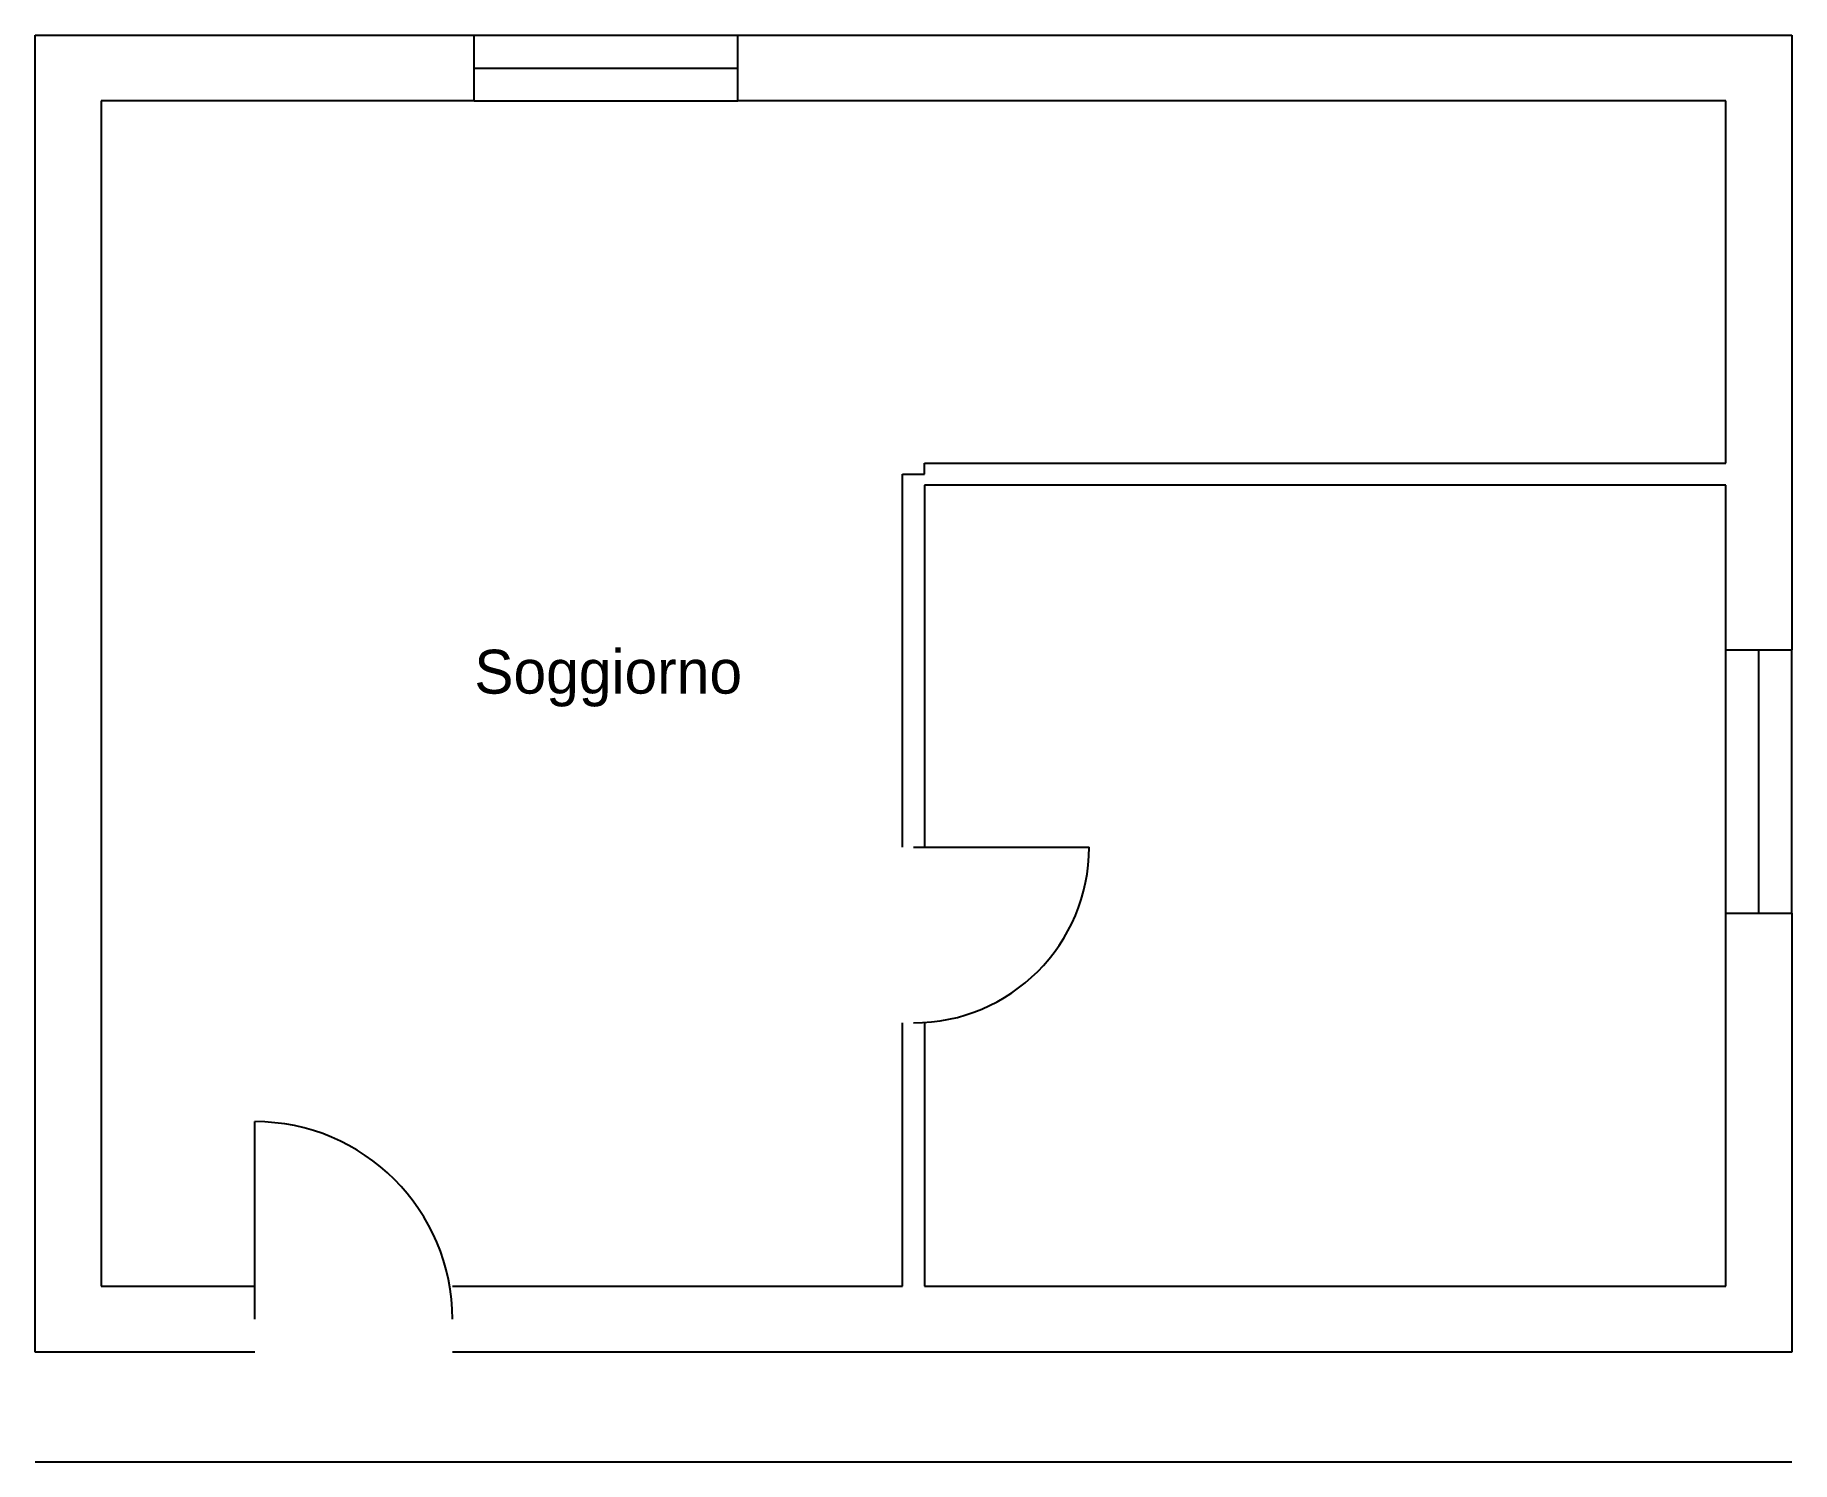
# Model space of a CAD drawing. Header units: centimetres. Extents: x 0 to 800, y -50 to 600.
import ezdxf

# ---------------------------------------------------------------- set-up
doc = ezdxf.new("R2010")
doc.units = ezdxf.units.CM
for name, color, linetype in [('FINESTRE', 7, 'Continuous'), ('MURI', 7, 'Continuous'), ('PORTE', 7, 'Continuous'), ('QUOTE', 7, 'Continuous')]:
    doc.layers.add(name, color=color, linetype=linetype)

# ---------------------------------------------------------------- blocks, each defined once
blk = doc.blocks.new('PORTA90')
blk.add_line((0, 0), (0, 90))
blk.add_arc((0, 0), 90, 0, 90)
blk = doc.blocks.new('PORTA80')
blk.add_line((0, 0), (0, 80))
blk.add_arc((0, 0), 80, 0, 90)

msp = doc.modelspace()

# ---------------------------------------------------------------- linework, layer by layer
at = {"layer": 'FINESTRE'}
for p, q in [((200, 600), (320, 600)), ((200, 570), (200, 600)), ((320, 570), (320, 600)), ((200, 585), (320, 585)), ((200, 570), (320, 570)), ((770, 200), (770, 320)), ((770, 320), (800, 320)), ((785, 200), (785, 320)), ((800, 200), (800, 320)), ((770, 200), (800, 200))]:
    msp.add_line(p, q, dxfattribs=at)
at = {"layer": 'MURI'}
for p, q in [((0, 570), (0, 600)), ((0, 600), (30, 600)), ((30, 600), (200, 600)), ((320, 600), (770, 600)), ((770, 600), (800, 600)), ((800, 600), (800, 570)), ((0, 30), (0, 570)), ((200, 570), (30, 570)), ((30, 570), (30, 30)), ((770, 570), (320, 570)), ((770, 405), (770, 570)), ((800, 570), (800, 320)), ((395, 230), (395, 400)), ((395, 400), (405, 400)), ((405, 400), (405, 405)), ((405, 405), (770, 405)), ((770, 395), (405, 395)), ((405, 395), (405, 230)), ((770, 320), (770, 395)), ((770, 30), (770, 200)), ((800, 200), (800, 30)), ((395, 30), (395, 150)), ((405, 150), (405, 30)), ((0, 0), (0, 30)), ((30, 30), (100, 30)), ((190, 30), (395, 30)), ((405, 30), (770, 30)), ((800, 30), (800, 0)), ((30, 0), (0, 0)), ((100, 0), (30, 0)), ((770, 0), (190, 0)), ((800, 0), (770, 0))]:
    msp.add_line(p, q, dxfattribs=at)
at = {"layer": 'QUOTE'}
msp.add_line((0, -50), (800, -50), dxfattribs=at)

# ---------------------------------------------------------------- block references
at = {"layer": 'PORTE', "rotation": -90}
msp.add_blockref('PORTA80', (400, 230), dxfattribs=at)
at = {"layer": 'PORTE'}
msp.add_blockref('PORTA90', (100, 15), dxfattribs=at)

# ---------------------------------------------------------------- texts
at = {"layer": 'QUOTE'}
msp.add_text('Soggiorno', height=20, dxfattribs=at).set_placement((200, 300))

doc.saveas('drawing.dxf')
